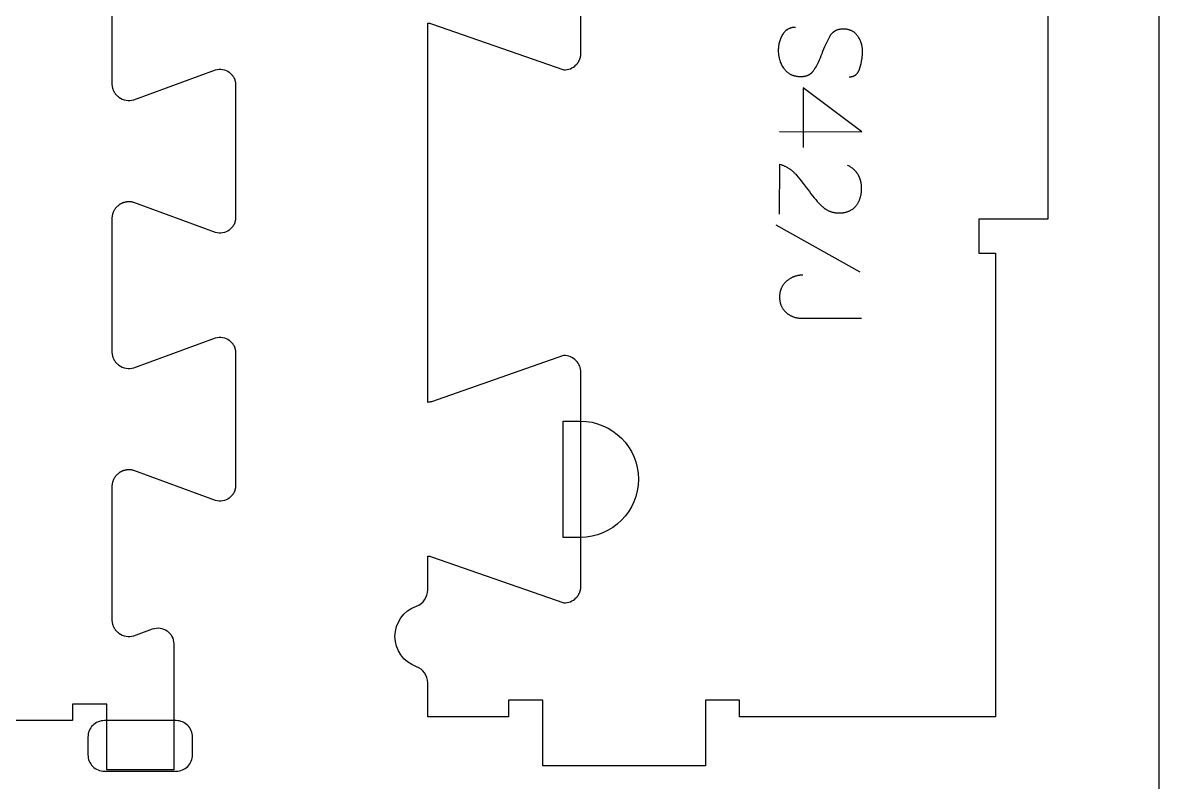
# Model space of a CAD drawing. Extents: x -17068 to -13885, y -84343 to -75479.
# Drawn here: x -14672 to -14256.5, y -76792.2 to -76514.5 of the extents above; entities that cross this region are included whole.
import ezdxf

# ---------------------------------------------------------------- set-up
doc = ezdxf.new("R2010")
doc.units = 0
for name, color, linetype in [('0_SHEET_SPRUCEPLY_2440X122', 1, 'CONTINUOUS'), ('1_ANYTOOL_1MMDEEP_LABELS_S', 2, 'CONTINUOUS'), ('4_ANYTOOL_CUTTHROUGH_OUTSI', 5, 'CONTINUOUS'), ('5_ANYTOOL_HALF_MILL_9MM_IN', 3, 'CONTINUOUS')]:
    doc.layers.add(name, color=color, linetype=linetype)

msp = doc.modelspace()

# ---------------------------------------------------------------- linework, layer by layer
at = {"layer": '0_SHEET_SPRUCEPLY_2440X122'}
msp.add_lwpolyline([(-16696.52, -76182.96), (-16696.52, -77402.96), (-14256.52, -77402.96), (-14256.52, -76182.96)], close=True, dxfattribs=at)
at = {"layer": '1_ANYTOOL_1MMDEEP_LABELS_S'}
for points in [[(-14369.92, -76534.29), (-14369.74, -76534.29), (-14369.64, -76534.29), (-14369.55, -76534.28), (-14369.46, -76534.27), (-14369.37, -76534.26), (-14369.28, -76534.25), (-14369.2, -76534.24), (-14369.11, -76534.23), (-14369.02, -76534.21), (-14368.94, -76534.2), (-14368.86, -76534.18), (-14368.77, -76534.16), (-14368.69, -76534.14), (-14368.61, -76534.11), (-14368.53, -76534.09), (-14368.46, -76534.06), (-14368.38, -76534.03), (-14368.3, -76534), (-14368.23, -76533.97), (-14368.15, -76533.94), (-14368.08, -76533.91), (-14368.01, -76533.87), (-14367.94, -76533.83), (-14367.87, -76533.79), (-14367.8, -76533.75), (-14367.73, -76533.71), (-14367.66, -76533.67), (-14367.6, -76533.62), (-14367.53, -76533.57), (-14367.47, -76533.52), (-14367.41, -76533.47), (-14367.34, -76533.42), (-14367.28, -76533.37), (-14367.22, -76533.31), (-14367.16, -76533.26), (-14367.11, -76533.2), (-14367.05, -76533.14), (-14367, -76533.08), (-14366.94, -76533.01), (-14366.89, -76532.95), (-14366.83, -76532.88), (-14366.78, -76532.81), (-14366.73, -76532.74), (-14366.68, -76532.67), (-14366.63, -76532.6), (-14366.59, -76532.52), (-14366.54, -76532.45), (-14366.5, -76532.37), (-14366.45, -76532.29), (-14366.41, -76532.21), (-14366.37, -76532.13), (-14366.28, -76531.96), (-14366.21, -76531.78), (-14366.13, -76531.6), (-14366.06, -76531.41), (-14366, -76531.22), (-14365.94, -76531.01), (-14365.72, -76530.2), (-14365.53, -76529.4), (-14365.36, -76528.62), (-14365.23, -76527.85), (-14365.18, -76527.47), (-14365.13, -76527.09), (-14365.09, -76526.72), (-14365.05, -76526.35), (-14365.03, -76525.98), (-14365.01, -76525.62), (-14365, -76525.26), (-14365, -76524.91), (-14365, -76524.71), (-14365, -76524.52), (-14365.01, -76524.33), (-14365.02, -76524.14), (-14365.04, -76523.95), (-14365.06, -76523.76), (-14365.08, -76523.57), (-14365.11, -76523.38), (-14365.14, -76523.2), (-14365.17, -76523.01), (-14365.21, -76522.83), (-14365.25, -76522.65), (-14365.3, -76522.47), (-14365.34, -76522.29), (-14365.4, -76522.12), (-14365.45, -76521.94), (-14365.51, -76521.76), (-14365.57, -76521.59), (-14365.64, -76521.42), (-14365.71, -76521.25), (-14365.78, -76521.08), (-14365.86, -76520.91), (-14365.94, -76520.74), (-14366.02, -76520.58), (-14366.11, -76520.41), (-14366.2, -76520.25), (-14366.29, -76520.09), (-14366.39, -76519.92), (-14366.49, -76519.76), (-14366.6, -76519.61), (-14366.7, -76519.45), (-14366.82, -76519.29), (-14366.93, -76519.14), (-14367.05, -76518.99), (-14367.17, -76518.85), (-14367.3, -76518.71), (-14367.42, -76518.58), (-14367.55, -76518.45), (-14367.69, -76518.32), (-14367.83, -76518.21), (-14367.96, -76518.09), (-14368.11, -76517.98), (-14368.25, -76517.88), (-14368.4, -76517.78), (-14368.55, -76517.68), (-14368.71, -76517.59), (-14368.87, -76517.51), (-14369.03, -76517.43), (-14369.19, -76517.35), (-14369.36, -76517.28), (-14369.53, -76517.22), (-14369.7, -76517.16), (-14369.88, -76517.1), (-14370.06, -76517.05), (-14370.24, -76517), (-14370.43, -76516.96), (-14370.62, -76516.93), (-14370.81, -76516.89), (-14371, -76516.87), (-14371.2, -76516.85), (-14371.4, -76516.83), (-14371.61, -76516.82), (-14371.81, -76516.81), (-14372.02, -76516.81), (-14372.24, -76516.81), (-14372.45, -76516.82), (-14372.66, -76516.83), (-14372.86, -76516.85), (-14373.06, -76516.88), (-14373.26, -76516.91), (-14373.45, -76516.94), (-14373.64, -76516.98), (-14373.83, -76517.03), (-14374.01, -76517.08), (-14374.19, -76517.14), (-14374.36, -76517.2), (-14374.45, -76517.24), (-14374.53, -76517.27), (-14374.62, -76517.31), (-14374.7, -76517.35), (-14374.78, -76517.39), (-14374.86, -76517.43), (-14374.94, -76517.47), (-14375.02, -76517.51), (-14375.1, -76517.56), (-14375.18, -76517.61), (-14375.26, -76517.65), (-14375.33, -76517.7), (-14375.41, -76517.75), (-14375.48, -76517.8), (-14375.55, -76517.86), (-14375.63, -76517.91), (-14375.7, -76517.97), (-14375.77, -76518.03), (-14375.84, -76518.08), (-14375.91, -76518.14), (-14375.97, -76518.21), (-14376.04, -76518.27), (-14376.11, -76518.33), (-14376.17, -76518.4), (-14376.3, -76518.53), (-14376.42, -76518.67), (-14376.54, -76518.82), (-14376.65, -76518.97), (-14376.77, -76519.13), (-14376.88, -76519.29), (-14376.98, -76519.46), (-14377.08, -76519.64), (-14377.47, -76520.35), (-14377.85, -76521.08), (-14378.22, -76521.83), (-14378.58, -76522.59), (-14378.92, -76523.37), (-14379.25, -76524.17), (-14379.58, -76524.98), (-14379.89, -76525.81), (-14380.2, -76526.63), (-14380.53, -76527.44), (-14380.87, -76528.22), (-14381.23, -76528.99), (-14381.61, -76529.73), (-14382, -76530.46), (-14382.4, -76531.16), (-14382.82, -76531.85), (-14382.93, -76532.02), (-14383.05, -76532.18), (-14383.16, -76532.33), (-14383.22, -76532.4), (-14383.28, -76532.48), (-14383.35, -76532.55), (-14383.41, -76532.62), (-14383.47, -76532.69), (-14383.54, -76532.76), (-14383.6, -76532.82), (-14383.67, -76532.89), (-14383.74, -76532.95), (-14383.81, -76533.01), (-14383.88, -76533.07), (-14383.95, -76533.13), (-14384.02, -76533.19), (-14384.09, -76533.24), (-14384.17, -76533.3), (-14384.24, -76533.35), (-14384.32, -76533.4), (-14384.39, -76533.45), (-14384.47, -76533.5), (-14384.55, -76533.55), (-14384.63, -76533.59), (-14384.71, -76533.64), (-14384.79, -76533.68), (-14384.87, -76533.72), (-14384.96, -76533.76), (-14385.04, -76533.8), (-14385.13, -76533.84), (-14385.21, -76533.87), (-14385.3, -76533.91), (-14385.39, -76533.94), (-14385.48, -76533.97), (-14385.57, -76534), (-14385.66, -76534.03), (-14385.75, -76534.05), (-14385.94, -76534.1), (-14386.13, -76534.14), (-14386.33, -76534.18), (-14386.53, -76534.21), (-14386.73, -76534.24), (-14386.94, -76534.26), (-14387.15, -76534.27), (-14387.37, -76534.28), (-14387.59, -76534.28), (-14387.81, -76534.28), (-14388.04, -76534.27), (-14388.27, -76534.25), (-14388.5, -76534.23), (-14388.73, -76534.2), (-14388.95, -76534.17), (-14389.17, -76534.13), (-14389.39, -76534.09), (-14389.6, -76534.05), (-14389.81, -76534), (-14390.01, -76533.94), (-14390.21, -76533.88), (-14390.41, -76533.81), (-14390.6, -76533.74), (-14390.79, -76533.66), (-14390.98, -76533.58), (-14391.16, -76533.5), (-14391.34, -76533.4), (-14391.52, -76533.31), (-14391.69, -76533.21), (-14391.86, -76533.1), (-14392.02, -76532.99), (-14392.18, -76532.87), (-14392.34, -76532.75), (-14392.49, -76532.62), (-14392.64, -76532.49), (-14392.79, -76532.35), (-14392.93, -76532.21), (-14393.07, -76532.06), (-14393.2, -76531.91), (-14393.33, -76531.76), (-14393.46, -76531.59), (-14393.58, -76531.43), (-14393.7, -76531.26), (-14393.82, -76531.08), (-14394.04, -76530.72), (-14394.24, -76530.35), (-14394.44, -76529.99), (-14394.62, -76529.61), (-14394.78, -76529.24), (-14394.93, -76528.86), (-14395, -76528.67), (-14395.07, -76528.48), (-14395.13, -76528.29), (-14395.19, -76528.09), (-14395.25, -76527.9), (-14395.3, -76527.71), (-14395.35, -76527.51), (-14395.4, -76527.31), (-14395.44, -76527.12), (-14395.48, -76526.92), (-14395.52, -76526.72), (-14395.55, -76526.52), (-14395.58, -76526.32), (-14395.6, -76526.12), (-14395.64, -76525.71), (-14395.67, -76525.3), (-14395.68, -76524.89), (-14395.68, -76524.47), (-14395.67, -76524.06), (-14395.64, -76523.66), (-14395.6, -76523.26), (-14395.55, -76522.87), (-14395.48, -76522.48), (-14395.41, -76522.09), (-14395.32, -76521.71), (-14395.21, -76521.33), (-14395.1, -76520.96), (-14394.97, -76520.59), (-14394.83, -76520.23), (-14394.68, -76519.87), (-14394.51, -76519.52), (-14394.33, -76519.17), (-14394.14, -76518.82), (-14394.04, -76518.65), (-14393.93, -76518.49), (-14393.83, -76518.33), (-14393.72, -76518.18), (-14393.61, -76518.03), (-14393.49, -76517.89), (-14393.37, -76517.75), (-14393.25, -76517.62), (-14393.13, -76517.5), (-14393, -76517.37), (-14392.87, -76517.26), (-14392.74, -76517.15), (-14392.67, -76517.1), (-14392.6, -76517.05), (-14392.53, -76517), (-14392.46, -76516.95), (-14392.39, -76516.9), (-14392.32, -76516.85), (-14392.25, -76516.81), (-14392.18, -76516.76), (-14392.1, -76516.72), (-14392.03, -76516.68), (-14391.96, -76516.64), (-14391.88, -76516.6), (-14391.8, -76516.57), (-14391.73, -76516.53), (-14391.65, -76516.5), (-14391.57, -76516.46), (-14391.49, -76516.43), (-14391.41, -76516.4), (-14391.33, -76516.37), (-14391.25, -76516.35), (-14391.08, -76516.3), (-14390.92, -76516.25), (-14390.74, -76516.21), (-14390.57, -76516.17), (-14390.39, -76516.15), (-14390.21, -76516.12), (-14390.03, -76516.1), (-14389.85, -76516.09), (-14389.66, -76516.08), (-14389.47, -76516.08)], [(-14395.34, -76554.31), (-14365.3, -76554.35), (-14386.68, -76538.32)], [(-14386.68, -76538.32), (-14386.68, -76560.09)], [(-14395.3, -76584.52), (-14395.25, -76566.22), (-14394.8, -76566.37), (-14394.57, -76566.45), (-14394.35, -76566.53), (-14394.13, -76566.61), (-14393.91, -76566.7), (-14393.7, -76566.8), (-14393.49, -76566.89), (-14393.28, -76566.99), (-14393.07, -76567.1), (-14392.86, -76567.2), (-14392.66, -76567.31), (-14392.46, -76567.43), (-14392.26, -76567.55), (-14392.07, -76567.67), (-14391.87, -76567.79), (-14391.68, -76567.92), (-14391.49, -76568.05), (-14391.31, -76568.19), (-14391.12, -76568.33), (-14390.94, -76568.47), (-14390.76, -76568.61), (-14390.59, -76568.76), (-14390.41, -76568.92), (-14390.24, -76569.07), (-14390.07, -76569.23), (-14389.9, -76569.4), (-14389.74, -76569.57), (-14389.58, -76569.74), (-14389.42, -76569.91), (-14389.1, -76570.27), (-14387.88, -76571.75), (-14386.7, -76573.24), (-14385.54, -76574.75), (-14384.41, -76576.27), (-14383.85, -76577.03), (-14383.28, -76577.76), (-14382.7, -76578.47), (-14382.12, -76579.16), (-14381.52, -76579.83), (-14380.92, -76580.47), (-14380.31, -76581.09), (-14379.7, -76581.69), (-14379.54, -76581.84), (-14379.38, -76581.98), (-14379.22, -76582.11), (-14379.06, -76582.25), (-14378.89, -76582.37), (-14378.72, -76582.49), (-14378.55, -76582.61), (-14378.38, -76582.72), (-14378.21, -76582.83), (-14378.03, -76582.94), (-14377.85, -76583.03), (-14377.67, -76583.13), (-14377.48, -76583.22), (-14377.3, -76583.3), (-14377.11, -76583.38), (-14376.92, -76583.46), (-14376.73, -76583.53), (-14376.53, -76583.6), (-14376.34, -76583.66), (-14376.14, -76583.72), (-14375.93, -76583.77), (-14375.73, -76583.82), (-14375.52, -76583.86), (-14375.32, -76583.9), (-14375.1, -76583.94), (-14374.89, -76583.97), (-14374.68, -76583.99), (-14374.46, -76584.01), (-14374.24, -76584.03), (-14374.02, -76584.04), (-14373.79, -76584.05), (-14373.57, -76584.05), (-14373.32, -76584.05), (-14373.07, -76584.04), (-14372.83, -76584.03), (-14372.59, -76584.01), (-14372.35, -76583.99), (-14372.12, -76583.96), (-14371.9, -76583.93), (-14371.67, -76583.89), (-14371.45, -76583.85), (-14371.24, -76583.8), (-14371.02, -76583.75), (-14370.82, -76583.69), (-14370.61, -76583.63), (-14370.41, -76583.57), (-14370.21, -76583.49), (-14370.02, -76583.42), (-14369.83, -76583.34), (-14369.64, -76583.25), (-14369.46, -76583.16), (-14369.28, -76583.06), (-14369.11, -76582.96), (-14368.94, -76582.85), (-14368.77, -76582.74), (-14368.61, -76582.63), (-14368.45, -76582.51), (-14368.29, -76582.38), (-14368.14, -76582.25), (-14367.99, -76582.11), (-14367.85, -76581.97), (-14367.71, -76581.83), (-14367.57, -76581.68), (-14367.44, -76581.52), (-14367.31, -76581.36), (-14367.18, -76581.2), (-14367.06, -76581.04), (-14366.95, -76580.87), (-14366.83, -76580.7), (-14366.72, -76580.53), (-14366.62, -76580.35), (-14366.52, -76580.17), (-14366.42, -76579.99), (-14366.33, -76579.81), (-14366.24, -76579.63), (-14366.16, -76579.44), (-14366.08, -76579.25), (-14366, -76579.05), (-14365.93, -76578.86), (-14365.86, -76578.66), (-14365.8, -76578.46), (-14365.74, -76578.26), (-14365.68, -76578.05), (-14365.63, -76577.84), (-14365.59, -76577.63), (-14365.54, -76577.42), (-14365.5, -76577.2), (-14365.47, -76576.98), (-14365.44, -76576.76), (-14365.41, -76576.54), (-14365.39, -76576.31), (-14365.37, -76576.08), (-14365.36, -76575.85), (-14365.35, -76575.61), (-14365.34, -76575.14), (-14365.34, -76574.77), (-14365.36, -76574.41), (-14365.38, -76574.06), (-14365.42, -76573.71), (-14365.46, -76573.37), (-14365.52, -76573.04), (-14365.58, -76572.71), (-14365.66, -76572.39), (-14365.74, -76572.07), (-14365.79, -76571.92), (-14365.84, -76571.77), (-14365.89, -76571.61), (-14365.94, -76571.46), (-14366, -76571.32), (-14366.06, -76571.17), (-14366.12, -76571.03), (-14366.18, -76570.88), (-14366.25, -76570.74), (-14366.31, -76570.6), (-14366.39, -76570.46), (-14366.46, -76570.33), (-14366.53, -76570.19), (-14366.61, -76570.06), (-14366.69, -76569.93), (-14366.78, -76569.8), (-14366.86, -76569.67), (-14366.95, -76569.54), (-14367.04, -76569.41), (-14367.14, -76569.29), (-14367.23, -76569.17), (-14367.33, -76569.05), (-14367.43, -76568.93), (-14367.53, -76568.81), (-14367.64, -76568.7), (-14367.75, -76568.58), (-14367.86, -76568.47), (-14367.97, -76568.36), (-14368.09, -76568.25), (-14368.21, -76568.14), (-14368.33, -76568.04), (-14368.45, -76567.93), (-14368.7, -76567.73), (-14368.97, -76567.54), (-14369.24, -76567.35), (-14369.53, -76567.16), (-14369.82, -76566.98), (-14370.12, -76566.81), (-14370.44, -76566.65)], [(-14365.81, -76605.74), (-14396.58, -76588.55)], [(-14386.85, -76606.81), (-14387.06, -76606.81), (-14387.27, -76606.82), (-14387.47, -76606.83), (-14387.68, -76606.84), (-14387.88, -76606.86), (-14388.08, -76606.88), (-14388.28, -76606.91), (-14388.48, -76606.95), (-14388.67, -76606.98), (-14388.87, -76607.02), (-14389.06, -76607.07), (-14389.25, -76607.12), (-14389.44, -76607.17), (-14389.63, -76607.23), (-14389.82, -76607.29), (-14390, -76607.36), (-14390.19, -76607.43), (-14390.37, -76607.51), (-14390.55, -76607.59), (-14390.73, -76607.67), (-14390.91, -76607.76), (-14391.08, -76607.85), (-14391.26, -76607.95), (-14391.43, -76608.05), (-14391.6, -76608.15), (-14391.78, -76608.26), (-14391.94, -76608.38), (-14392.11, -76608.5), (-14392.28, -76608.62), (-14392.44, -76608.75), (-14392.61, -76608.88), (-14392.77, -76609.01), (-14392.92, -76609.15), (-14393.08, -76609.3), (-14393.23, -76609.44), (-14393.37, -76609.59), (-14393.51, -76609.74), (-14393.64, -76609.89), (-14393.77, -76610.05), (-14393.89, -76610.2), (-14394.01, -76610.37), (-14394.12, -76610.53), (-14394.23, -76610.7), (-14394.33, -76610.87), (-14394.43, -76611.04), (-14394.52, -76611.21), (-14394.61, -76611.39), (-14394.7, -76611.57), (-14394.77, -76611.75), (-14394.85, -76611.94), (-14394.91, -76612.13), (-14394.98, -76612.32), (-14395.03, -76612.51), (-14395.09, -76612.71), (-14395.13, -76612.91), (-14395.18, -76613.11), (-14395.21, -76613.31), (-14395.25, -76613.52), (-14395.28, -76613.73), (-14395.3, -76613.94), (-14395.32, -76614.16), (-14395.33, -76614.38), (-14395.34, -76614.6), (-14395.34, -76614.82), (-14395.34, -76615.03), (-14395.33, -76615.24), (-14395.32, -76615.45), (-14395.3, -76615.66), (-14395.28, -76615.86), (-14395.26, -76616.06), (-14395.23, -76616.26), (-14395.19, -76616.46), (-14395.15, -76616.65), (-14395.11, -76616.84), (-14395.06, -76617.03), (-14395.01, -76617.21), (-14394.95, -76617.39), (-14394.89, -76617.58), (-14394.82, -76617.75), (-14394.75, -76617.93), (-14394.67, -76618.1), (-14394.59, -76618.27), (-14394.51, -76618.44), (-14394.42, -76618.6), (-14394.32, -76618.77), (-14394.22, -76618.93), (-14394.12, -76619.09), (-14394.01, -76619.24), (-14393.9, -76619.39), (-14393.78, -76619.54), (-14393.66, -76619.69), (-14393.53, -76619.84), (-14393.4, -76619.98), (-14393.27, -76620.12), (-14393.13, -76620.26), (-14392.98, -76620.39), (-14392.83, -76620.52), (-14392.68, -76620.65), (-14392.53, -76620.78), (-14392.38, -76620.9), (-14392.22, -76621.01), (-14392.06, -76621.12), (-14391.9, -76621.23), (-14391.74, -76621.33), (-14391.57, -76621.43), (-14391.41, -76621.52), (-14391.24, -76621.61), (-14391.07, -76621.7), (-14390.9, -76621.78), (-14390.72, -76621.86), (-14390.55, -76621.93), (-14390.37, -76622), (-14390.19, -76622.06), (-14390, -76622.13), (-14389.82, -76622.18), (-14389.63, -76622.23), (-14389.44, -76622.28), (-14389.25, -76622.33), (-14389.06, -76622.37), (-14388.87, -76622.4), (-14388.67, -76622.43), (-14388.47, -76622.46), (-14388.27, -76622.48), (-14388.07, -76622.5), (-14387.86, -76622.52), (-14387.66, -76622.53), (-14387.45, -76622.53), (-14387.24, -76622.54), (-14365.34, -76622.54)]]:
    msp.add_lwpolyline(points, dxfattribs=at)
at = {"layer": '4_ANYTOOL_CUTTHROUGH_OUTSI', "color": 5}
for points in [[(-14297.2, -76486.53), (-14297.2, -76586.28), (-14322.42, -76586.28), (-14322.42, -76598.78), (-14316.42, -76598.78), (-14316.42, -76768.28), (-14409.92, -76768.28), (-14409.92, -76762.28), (-14422.42, -76762.28), (-14422.42, -76786.28), (-14481.92, -76786.28), (-14481.92, -76762.28), (-14494.42, -76762.28), (-14494.42, -76768.28), (-14523.92, -76768.28), (-14523.92, -76755.87), (-14523.92, -76755.87, 0.317837), (-14528.09, -76749.98, -0.707107), (-14528.09, -76727.83, 0.317837), (-14523.92, -76721.93), (-14523.92, -76709.53, -0.061485), (-14522.53, -76709.77), (-14474.22, -76726.68), (-14474.17, -76726.68), (-14474.17, -76726.68, 0.198912), (-14469.75, -76724.85), (-14469.65, -76724.74), (-14469.55, -76724.63), (-14469.45, -76724.52), (-14469.35, -76724.4), (-14469.25, -76724.28), (-14469.16, -76724.16), (-14469.07, -76724.04), (-14468.98, -76723.91), (-14468.9, -76723.78), (-14468.82, -76723.65), (-14468.74, -76723.52), (-14468.67, -76723.38), (-14468.59, -76723.24), (-14468.53, -76723.1), (-14468.46, -76722.96), (-14468.4, -76722.82), (-14468.34, -76722.68), (-14468.29, -76722.53), (-14468.24, -76722.38), (-14468.19, -76722.24), (-14468.15, -76722.09), (-14468.11, -76721.94), (-14468.07, -76721.79), (-14468.04, -76721.64), (-14468.01, -76721.49), (-14467.99, -76721.33), (-14467.97, -76721.18), (-14467.95, -76721.03), (-14467.94, -76720.88), (-14467.93, -76720.73), (-14467.93, -76720.58), (-14467.92, -76720.43), (-14467.92, -76642.43, 0.414214), (-14474.17, -76636.18), (-14474.22, -76636.18), (-14474.26, -76636.19), (-14522.53, -76653.09), (-14522.53, -76653.09, -0.061485), (-14523.92, -76653.32), (-14523.92, -76514.63, -0.061485), (-14522.53, -76514.87), (-14474.22, -76531.78), (-14474.17, -76531.78), (-14474.17, -76531.78, 0.198912), (-14469.75, -76529.95), (-14469.65, -76529.84), (-14469.55, -76529.73), (-14469.45, -76529.62), (-14469.35, -76529.5), (-14469.25, -76529.38), (-14469.16, -76529.26), (-14469.07, -76529.14), (-14468.98, -76529.01), (-14468.9, -76528.88), (-14468.82, -76528.75), (-14468.74, -76528.62), (-14468.67, -76528.48), (-14468.59, -76528.34), (-14468.53, -76528.2), (-14468.46, -76528.06), (-14468.4, -76527.92), (-14468.34, -76527.78), (-14468.29, -76527.63), (-14468.24, -76527.48), (-14468.19, -76527.34), (-14468.15, -76527.19), (-14468.11, -76527.04), (-14468.07, -76526.89), (-14468.04, -76526.74), (-14468.01, -76526.59), (-14467.99, -76526.43), (-14467.97, -76526.28), (-14467.95, -76526.13), (-14467.94, -76525.98), (-14467.93, -76525.83), (-14467.93, -76525.68), (-14467.92, -76525.53), (-14467.92, -76447.53)], [(-14639.4, -76488.21), (-14639.4, -76536.72), (-14639.4, -76536.89), (-14639.39, -76537.07), (-14639.38, -76537.25), (-14639.36, -76537.43), (-14639.34, -76537.6), (-14639.31, -76537.78), (-14639.27, -76537.96), (-14639.24, -76538.14), (-14639.19, -76538.32), (-14639.14, -76538.49), (-14639.09, -76538.67), (-14639.03, -76538.84), (-14638.96, -76539.02), (-14638.89, -76539.19), (-14638.82, -76539.36), (-14638.73, -76539.52), (-14638.65, -76539.69), (-14638.56, -76539.85), (-14638.46, -76540.01), (-14638.36, -76540.16), (-14638.26, -76540.32), (-14638.15, -76540.46), (-14638.04, -76540.61), (-14637.92, -76540.75), (-14637.8, -76540.89), (-14637.68, -76541.02), (-14637.55, -76541.15), (-14637.42, -76541.28), (-14637.29, -76541.4), (-14637.16, -76541.51), (-14637.02, -76541.62), (-14636.88, -76541.73, 0.237079), (-14631.35, -76542.7), (-14631.35, -76542.7), (-14631.34, -76542.7), (-14601.57, -76531.7), (-14601.57, -76531.7, -0.236725), (-14596.49, -76532.6), (-14596.36, -76532.7), (-14596.24, -76532.8), (-14596.11, -76532.91), (-14595.99, -76533.02), (-14595.87, -76533.13), (-14595.76, -76533.25), (-14595.64, -76533.37), (-14595.53, -76533.5), (-14595.43, -76533.63), (-14595.32, -76533.76), (-14595.22, -76533.9), (-14595.13, -76534.04), (-14595.04, -76534.18), (-14594.95, -76534.33), (-14594.87, -76534.48), (-14594.79, -76534.63), (-14594.71, -76534.78), (-14594.64, -76534.94), (-14594.58, -76535.1), (-14594.52, -76535.25), (-14594.46, -76535.42), (-14594.41, -76535.58), (-14594.37, -76535.74), (-14594.33, -76535.9), (-14594.29, -76536.07), (-14594.26, -76536.23), (-14594.23, -76536.39), (-14594.21, -76536.56), (-14594.2, -76536.72), (-14594.18, -76536.89), (-14594.18, -76537.05), (-14594.18, -76537.21), (-14594.18, -76585.72), (-14594.18, -76585.88), (-14594.19, -76586.04), (-14594.2, -76586.21), (-14594.21, -76586.37), (-14594.23, -76586.53), (-14594.26, -76586.7), (-14594.29, -76586.86), (-14594.33, -76587.03), (-14594.37, -76587.19), (-14594.41, -76587.35), (-14594.46, -76587.51), (-14594.52, -76587.67), (-14594.58, -76587.83), (-14594.64, -76587.99), (-14594.71, -76588.15), (-14594.79, -76588.3), (-14594.87, -76588.45), (-14594.95, -76588.6), (-14595.04, -76588.74), (-14595.13, -76588.89), (-14595.22, -76589.03), (-14595.32, -76589.16), (-14595.43, -76589.3), (-14595.53, -76589.43), (-14595.64, -76589.55), (-14595.76, -76589.68), (-14595.87, -76589.8), (-14595.99, -76589.91), (-14596.11, -76590.02), (-14596.24, -76590.13), (-14596.37, -76590.23), (-14596.49, -76590.33, -0.236725), (-14601.57, -76591.23), (-14631.35, -76580.23), (-14631.35, -76580.22), (-14631.35, -76580.22), (-14631.52, -76580.18), (-14631.69, -76580.13), (-14631.87, -76580.09), (-14632.04, -76580.06), (-14632.22, -76580.03), (-14632.4, -76580.01), (-14632.58, -76579.99), (-14632.76, -76579.97), (-14632.95, -76579.96), (-14633.13, -76579.96), (-14633.31, -76579.96), (-14633.5, -76579.97), (-14633.68, -76579.98), (-14633.87, -76580), (-14634.05, -76580.03), (-14634.23, -76580.06), (-14634.41, -76580.09), (-14634.6, -76580.13), (-14634.77, -76580.18), (-14634.95, -76580.23), (-14635.13, -76580.28), (-14635.3, -76580.34), (-14635.47, -76580.41), (-14635.64, -76580.48), (-14635.81, -76580.55), (-14635.97, -76580.63), (-14636.13, -76580.72), (-14636.29, -76580.81), (-14636.44, -76580.9), (-14636.59, -76580.99), (-14636.74, -76581.09), (-14636.88, -76581.2), (-14637.02, -76581.3), (-14637.16, -76581.42), (-14637.29, -76581.53), (-14637.42, -76581.65), (-14637.55, -76581.78), (-14637.68, -76581.91), (-14637.8, -76582.04), (-14637.92, -76582.18), (-14638.04, -76582.32), (-14638.15, -76582.46), (-14638.26, -76582.61), (-14638.36, -76582.76), (-14638.46, -76582.92), (-14638.56, -76583.08), (-14638.65, -76583.24), (-14638.73, -76583.41), (-14638.82, -76583.57), (-14638.89, -76583.74), (-14638.96, -76583.91), (-14639.03, -76584.08), (-14639.09, -76584.26), (-14639.14, -76584.43), (-14639.19, -76584.61), (-14639.24, -76584.79), (-14639.27, -76584.97), (-14639.31, -76585.15), (-14639.34, -76585.32), (-14639.36, -76585.5), (-14639.38, -76585.68), (-14639.39, -76585.86), (-14639.4, -76586.03), (-14639.4, -76586.21), (-14639.4, -76634.72), (-14639.4, -76634.89), (-14639.39, -76635.07), (-14639.38, -76635.25), (-14639.36, -76635.43), (-14639.34, -76635.6), (-14639.31, -76635.78), (-14639.28, -76635.96), (-14639.24, -76636.14), (-14639.19, -76636.32), (-14639.14, -76636.49), (-14639.09, -76636.67), (-14639.03, -76636.84), (-14638.96, -76637.02), (-14638.89, -76637.19), (-14638.82, -76637.36), (-14638.73, -76637.52), (-14638.65, -76637.69), (-14638.56, -76637.85), (-14638.46, -76638.01), (-14638.36, -76638.16), (-14638.26, -76638.32), (-14638.15, -76638.46), (-14638.04, -76638.61), (-14637.92, -76638.75), (-14637.8, -76638.89), (-14637.68, -76639.02), (-14637.55, -76639.15), (-14637.43, -76639.28), (-14637.29, -76639.4), (-14637.16, -76639.51), (-14637.02, -76639.62), (-14636.88, -76639.73, 0.237079), (-14631.35, -76640.7), (-14631.35, -76640.7), (-14631.34, -76640.7), (-14601.57, -76629.7), (-14601.57, -76629.7, -0.236725), (-14596.49, -76630.6), (-14596.37, -76630.7), (-14596.24, -76630.8), (-14596.11, -76630.91), (-14595.99, -76631.02), (-14595.87, -76631.13), (-14595.76, -76631.25), (-14595.64, -76631.37), (-14595.53, -76631.5), (-14595.43, -76631.63), (-14595.32, -76631.76), (-14595.22, -76631.9), (-14595.13, -76632.04), (-14595.04, -76632.18), (-14594.95, -76632.33), (-14594.87, -76632.48), (-14594.79, -76632.63), (-14594.71, -76632.78), (-14594.64, -76632.94), (-14594.58, -76633.1), (-14594.52, -76633.25), (-14594.46, -76633.42), (-14594.41, -76633.58), (-14594.37, -76633.74), (-14594.33, -76633.9), (-14594.29, -76634.07), (-14594.26, -76634.23), (-14594.23, -76634.39), (-14594.21, -76634.56), (-14594.2, -76634.72), (-14594.19, -76634.89), (-14594.18, -76635.05), (-14594.18, -76635.21), (-14594.18, -76683.72), (-14594.18, -76683.88), (-14594.19, -76684.04), (-14594.2, -76684.21), (-14594.21, -76684.37), (-14594.23, -76684.53), (-14594.26, -76684.7), (-14594.29, -76684.86), (-14594.33, -76685.03), (-14594.37, -76685.19), (-14594.41, -76685.35), (-14594.46, -76685.51), (-14594.52, -76685.67), (-14594.58, -76685.83), (-14594.64, -76685.99), (-14594.71, -76686.15), (-14594.79, -76686.3), (-14594.87, -76686.45), (-14594.95, -76686.6), (-14595.04, -76686.74), (-14595.13, -76686.89), (-14595.23, -76687.03), (-14595.32, -76687.16), (-14595.43, -76687.3), (-14595.53, -76687.43), (-14595.64, -76687.55), (-14595.76, -76687.68), (-14595.87, -76687.8), (-14595.99, -76687.91), (-14596.12, -76688.02), (-14596.24, -76688.13), (-14596.37, -76688.23), (-14596.49, -76688.33, -0.236725), (-14601.57, -76689.23), (-14631.35, -76678.23), (-14631.35, -76678.22), (-14631.35, -76678.22), (-14631.52, -76678.18), (-14631.7, -76678.13), (-14631.87, -76678.09), (-14632.04, -76678.06), (-14632.22, -76678.03), (-14632.4, -76678.01), (-14632.58, -76677.99), (-14632.76, -76677.97), (-14632.95, -76677.96), (-14633.13, -76677.96), (-14633.31, -76677.96), (-14633.5, -76677.97), (-14633.68, -76677.98), (-14633.87, -76678), (-14634.05, -76678.03), (-14634.23, -76678.06), (-14634.41, -76678.09), (-14634.6, -76678.13), (-14634.77, -76678.18), (-14634.95, -76678.23), (-14635.13, -76678.28), (-14635.3, -76678.34), (-14635.47, -76678.41), (-14635.64, -76678.48), (-14635.81, -76678.55), (-14635.97, -76678.63), (-14636.13, -76678.72), (-14636.29, -76678.81), (-14636.44, -76678.9), (-14636.59, -76678.99), (-14636.74, -76679.09), (-14636.88, -76679.2), (-14637.02, -76679.3), (-14637.16, -76679.42), (-14637.29, -76679.53), (-14637.43, -76679.65), (-14637.55, -76679.78), (-14637.68, -76679.91), (-14637.8, -76680.04), (-14637.92, -76680.18), (-14638.04, -76680.32), (-14638.15, -76680.46), (-14638.26, -76680.61), (-14638.36, -76680.76), (-14638.46, -76680.92), (-14638.56, -76681.08), (-14638.65, -76681.24), (-14638.73, -76681.41), (-14638.82, -76681.57), (-14638.89, -76681.74), (-14638.96, -76681.91), (-14639.03, -76682.08), (-14639.09, -76682.26), (-14639.14, -76682.43), (-14639.19, -76682.61), (-14639.24, -76682.79), (-14639.28, -76682.97), (-14639.31, -76683.15), (-14639.34, -76683.32), (-14639.36, -76683.5), (-14639.38, -76683.68), (-14639.39, -76683.86), (-14639.4, -76684.03), (-14639.4, -76684.21), (-14639.4, -76732.72), (-14639.4, -76732.89), (-14639.39, -76733.07), (-14639.38, -76733.25), (-14639.36, -76733.43), (-14639.34, -76733.6), (-14639.31, -76733.78), (-14639.28, -76733.96), (-14639.24, -76734.14), (-14639.19, -76734.32), (-14639.14, -76734.49), (-14639.09, -76734.67), (-14639.03, -76734.84), (-14638.96, -76735.02), (-14638.89, -76735.19), (-14638.82, -76735.36), (-14638.74, -76735.52), (-14638.65, -76735.69), (-14638.56, -76735.85), (-14638.46, -76736.01), (-14638.36, -76736.16), (-14638.26, -76736.32), (-14638.15, -76736.46), (-14638.04, -76736.61), (-14637.92, -76736.75), (-14637.8, -76736.89), (-14637.68, -76737.02), (-14637.56, -76737.15), (-14637.43, -76737.28), (-14637.29, -76737.4), (-14637.16, -76737.51), (-14637.02, -76737.62), (-14636.88, -76737.73, 0.237079), (-14631.35, -76738.7), (-14631.35, -76738.7), (-14631.34, -76738.7), (-14624.53, -76736.18), (-14624.53, -76736.18, -0.522087), (-14616.79, -76741.58), (-14616.79, -76787.71), (-14641.29, -76787.71), (-14641.29, -76763.71), (-14653.79, -76763.71), (-14653.79, -76769.71), (-14704.29, -76769.71)]]:
    msp.add_lwpolyline(points, format="xyb", dxfattribs=at)
at = {"layer": '5_ANYTOOL_HALF_MILL_9MM_IN', "color": 3}
for points in [[(-14468.17, -76660.18, -1), (-14468.17, -76702.68), (-14468.42, -76702.68), (-14474.42, -76702.68), (-14474.42, -76660.18), (-14468.42, -76660.18), (-14468.17, -76660.18)], [(-14642.16, -76769.71, 0.414214), (-14648.16, -76775.71), (-14648.16, -76782.21, 0.414214), (-14642.16, -76788.21), (-14615.91, -76788.21, 0.414214), (-14609.91, -76782.21), (-14609.91, -76775.71, 0.414214), (-14615.91, -76769.71)]]:
    msp.add_lwpolyline(points, format="xyb", close=True, dxfattribs=at)

doc.saveas('drawing.dxf')
